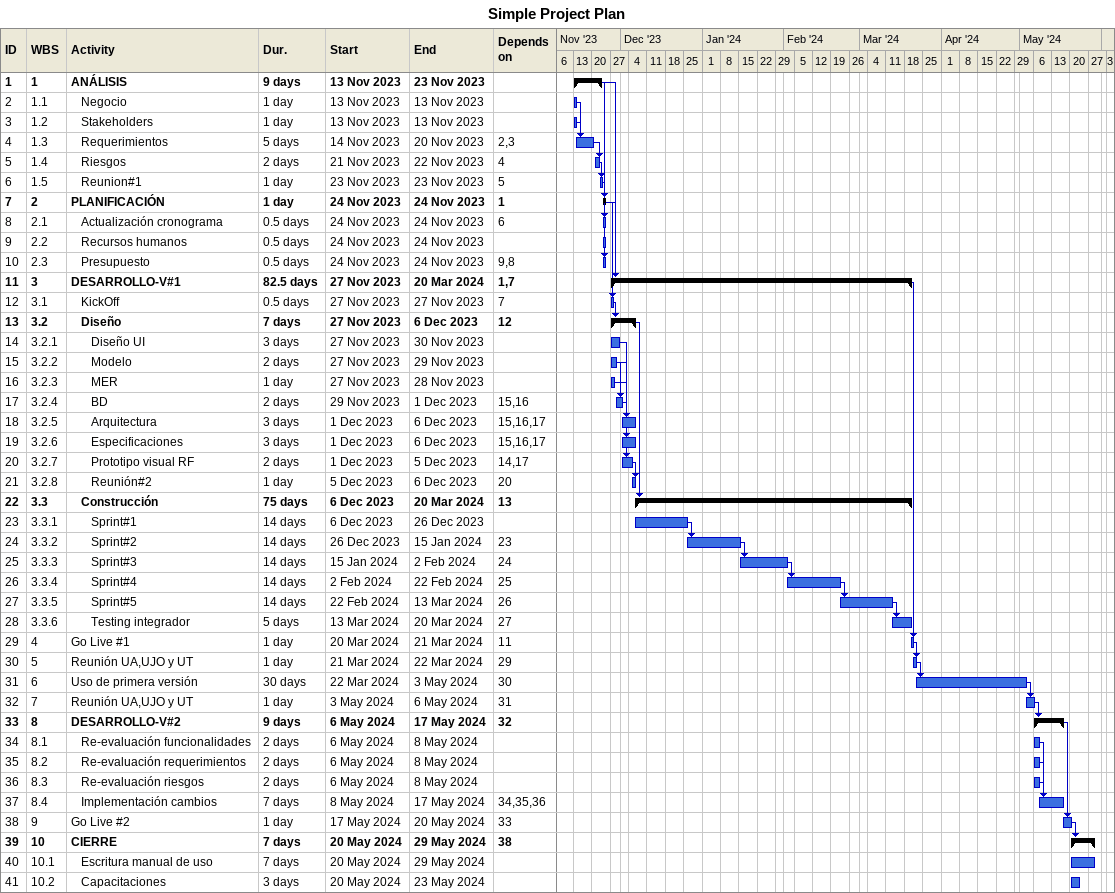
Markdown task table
Simple Project Plan

| ID | WBS | Task | Duration | Start | Finish | Predecessors |
|---|---|---|---|---|---|---|
| 1 | 1 | **ANÁLISIS** | 9d | 2023-11-13 | 2023-11-23 |  |
| 2 | 1.1 | Negocio | 1d | 2023-11-13 | 2023-11-13 |  |
| 3 | 1.2 | Stakeholders | 1d | 2023-11-13 | 2023-11-13 |  |
| 4 | 1.3 | Requerimientos | 5d | 2023-11-14 | 2023-11-20 | 2, 3 |
| 5 | 1.4 | Riesgos | 2d | 2023-11-21 | 2023-11-22 | 4 |
| 6 | 1.5 | Reunion#1 | 1d | 2023-11-23 | 2023-11-23 | 5 |
| 7 | 2 | **PLANIFICACIÓN** | 1d | 2023-11-24 | 2023-11-24 | 1 |
| 8 | 2.1 | Actualización cronograma | 0.5d | 2023-11-24 | 2023-11-24 | 6 |
| 9 | 2.2 | Recursos humanos | 0.5d | 2023-11-24 | 2023-11-24 |  |
| 10 | 2.3 | Presupuesto | 0.5d | 2023-11-24 | 2023-11-24 | 9, 8 |
| 11 | 3 | **DESARROLLO-V#1** | 82.5d | 2023-11-27 | 2024-03-20 | 1, 7 |
| 12 | 3.1 | KickOff | 0.5d | 2023-11-27 | 2023-11-27 | 7 |
| 13 | 3.2 | **Diseño** | 7d | 2023-11-27 | 2023-12-06 | 12 |
| 14 | 3.2.1 | Diseño UI | 3d | 2023-11-27 | 2023-11-30 |  |
| 15 | 3.2.2 | Modelo | 2d | 2023-11-27 | 2023-11-29 |  |
| 16 | 3.2.3 | MER | 1d | 2023-11-27 | 2023-11-28 |  |
| 17 | 3.2.4 | BD | 2d | 2023-11-29 | 2023-12-01 | 15, 16 |
| 18 | 3.2.5 | Arquitectura | 3d | 2023-12-01 | 2023-12-06 | 15, 16, 17 |
| 19 | 3.2.6 | Especificaciones | 3d | 2023-12-01 | 2023-12-06 | 15, 16, 17 |
| 20 | 3.2.7 | Prototipo visual RF | 2d | 2023-12-01 | 2023-12-05 | 14, 17 |
| 21 | 3.2.8 | Reunión#2 | 1d | 2023-12-05 | 2023-12-06 | 20 |
| 22 | 3.3 | **Construcción** | 75d | 2023-12-06 | 2024-03-20 | 13 |
| 23 | 3.3.1 | Sprint#1 | 14d | 2023-12-06 | 2023-12-26 |  |
| 24 | 3.3.2 | Sprint#2 | 14d | 2023-12-26 | 2024-01-15 | 23 |
| 25 | 3.3.3 | Sprint#3 | 14d | 2024-01-15 | 2024-02-02 | 24 |
| 26 | 3.3.4 | Sprint#4 | 14d | 2024-02-02 | 2024-02-22 | 25 |
| 27 | 3.3.5 | Sprint#5 | 14d | 2024-02-22 | 2024-03-13 | 26 |
| 28 | 3.3.6 | Testing integrador | 5d | 2024-03-13 | 2024-03-20 | 27 |
| 29 | 4 | Go Live #1 | 1d | 2024-03-20 | 2024-03-21 | 11 |
| 30 | 5 | Reunión UA,UJO y UT | 1d | 2024-03-21 | 2024-03-22 | 29 |
| 31 | 6 | Uso de primera versión | 30d | 2024-03-22 | 2024-05-03 | 30 |
| 32 | 7 | Reunión UA,UJO y UT | 1d | 2024-05-03 | 2024-05-06 | 31 |
| 33 | 8 | **DESARROLLO-V#2** | 9d | 2024-05-06 | 2024-05-17 | 32 |
| 34 | 8.1 | Re-evaluación funcionalidades | 2d | 2024-05-06 | 2024-05-08 |  |
| 35 | 8.2 | Re-evaluación requerimientos | 2d | 2024-05-06 | 2024-05-08 |  |
| 36 | 8.3 | Re-evaluación riesgos | 2d | 2024-05-06 | 2024-05-08 |  |
| 37 | 8.4 | Implementación cambios | 7d | 2024-05-08 | 2024-05-17 | 34, 35, 36 |
| 38 | 9 | Go Live #2 | 1d | 2024-05-17 | 2024-05-20 | 33 |
| 39 | 10 | **CIERRE** | 7d | 2024-05-20 | 2024-05-29 | 38 |
| 40 | 10.1 | Escritura manual de uso | 7d | 2024-05-20 | 2024-05-29 |  |
| 41 | 10.2 | Capacitaciones | 3d | 2024-05-20 | 2024-05-23 |  |
